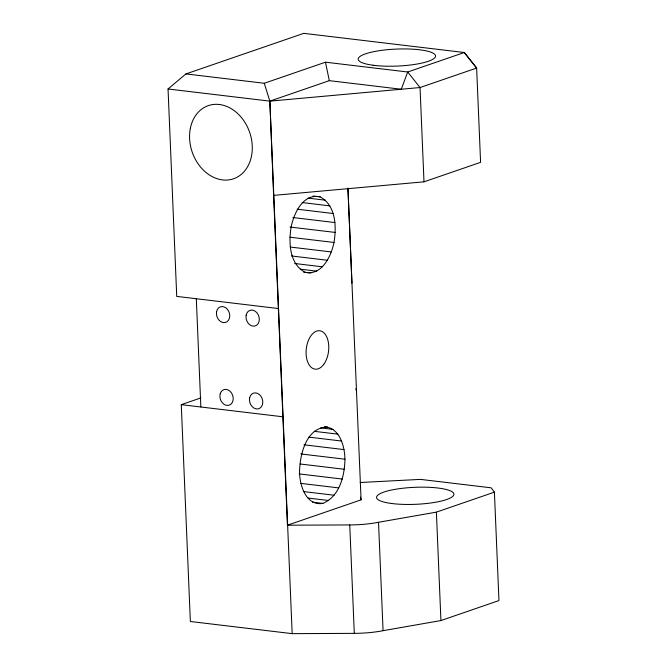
<?xml version="1.0" encoding="UTF-8"?>
<svg xmlns="http://www.w3.org/2000/svg" width="667" height="667" viewBox="0 0 667 667"><rect width="100%" height="100%" fill="white"/><g stroke="black" fill="none" stroke-linecap="round" stroke-linejoin="round"><path stroke-width="1" d="M327.539 427.08C306.261 427.172 299.875 454.577 299.55 471.577C299.508 484.942 305.853 506.178 322.861 503.41C339.686 496.415 344.631 475.771 344.947 459.213C344.672 446.281 339.903 427.922 324.454 426.713M334 242.463C336.602 226.788 335.976 205.419 320.185 196.873C303.277 193.088 293.997 213.098 291.196 226.68C288.586 242.346 289.211 263.715 305.002 272.261C321.911 276.046 331.199 256.036 334 242.463L289.862 237.194M278.356 308.529L176.738 296.398L168.042 88.986L185.943 73.92L303.752 33.35L464.299 52.51L476.638 68.059L480.59 162.339L423.995 181.824L273.612 195.389L287.435 525.204L349.758 524.937A38.694 8.504 -2.4 0 0 378.522 522.269L436.385 512.131L494.414 492.146L498.958 600.567L440.929 620.552L383.066 630.682A38.694 8.504 -2.4 0 1 354.302 633.358L292.171 633.65L190.362 621.494L181.274 404.661L200.909 397.899M185.943 73.92L264.257 83.267L325.471 62.189L407.704 72.003L464.299 52.51L476.638 68.059L420.043 87.544L269.852 101.142L168.042 88.986M423.995 181.824L420.043 87.544L407.704 72.003L401.276 89.245L329.323 80.657L269.852 101.142L273.612 195.389M287.435 525.204L361.08 499.841L347.966 188.319M360.155 482.508L420.477 479.381L491.162 487.819L494.414 492.146M312.998 196.015L320.185 196.873M308.012 198.116L325.463 200.2M302.159 202.56L329.865 205.87M297.174 209.205L333.091 213.498M292.838 217.534L334.926 222.553M290.07 227.047L335.234 232.433M290.245 247.048L331.307 251.943M291.412 255.961L327.339 260.247M294.647 263.49L322.361 266.8M300.3 269.193L316.725 271.161M303.618 272.161L310.805 273.02M181.274 404.661L282.891 416.792M320.752 427.922L333.066 429.39M314.265 431.332L337.869 434.15M308.754 437.118L341.604 441.037M303.985 444.814L344.014 449.591M300.817 453.952L344.947 459.213M300.2 463.999L344.33 469.268M299.099 473.903L342.213 479.048M300.75 483.375L338.728 487.902M303.335 491.554L334.125 495.222M308.187 498.066L328.714 500.517M312.598 502.184L322.861 503.41M264.257 83.267L269.852 101.142L292.171 633.65M355.836 388.703L356.512 391.437M360.405 497.107L361.08 499.841M325.471 62.189L329.323 80.657M351.959 283.183L347.899 188.119M436.385 512.131L440.929 620.552M378.522 522.269L383.066 630.682M349.758 524.937L354.302 633.358M196.315 298.733L200.85 406.995M323.778 364.332A19.343 11.197 -83.2 0 0 322.411 331.674A19.343 11.197 -83.2 0 0 306.103 353.852A19.343 11.197 -83.2 0 0 323.778 364.332M190.362 128.281A38.694 30.382 71 0 0 230.098 179.69A38.694 30.382 71 0 0 242.313 118.634A38.694 30.382 71 0 0 190.362 128.281M373.111 65.241A38.694 8.504 -2.4 0 0 435.159 57.22A38.694 8.504 -2.4 0 0 382.324 50.267A38.694 8.504 -2.4 0 0 373.111 65.241M391.479 503.477A38.694 8.504 -2.4 0 0 453.527 495.456A38.694 8.504 -2.4 0 0 400.692 488.502A38.694 8.504 -2.4 0 0 391.479 503.477M246.131 315.283A8.221 6.453 71 0 0 254.694 326.071A8.221 6.453 71 0 0 257.12 313.015A8.221 6.453 71 0 0 246.131 315.283M249.65 397.849A8.221 6.453 71 0 0 257.962 408.913A8.221 6.453 71 0 0 260.747 396.023A8.221 6.453 71 0 0 249.65 397.849M216.558 311.831A8.221 6.453 71 0 0 225.204 322.528A8.221 6.453 71 0 0 227.505 309.421A8.221 6.453 71 0 0 216.558 311.831M220.252 393.68A8.221 6.453 71 0 0 227.839 405.444A8.221 6.453 71 0 0 231.582 393.071A8.221 6.453 71 0 0 220.252 393.68"/></g></svg>
